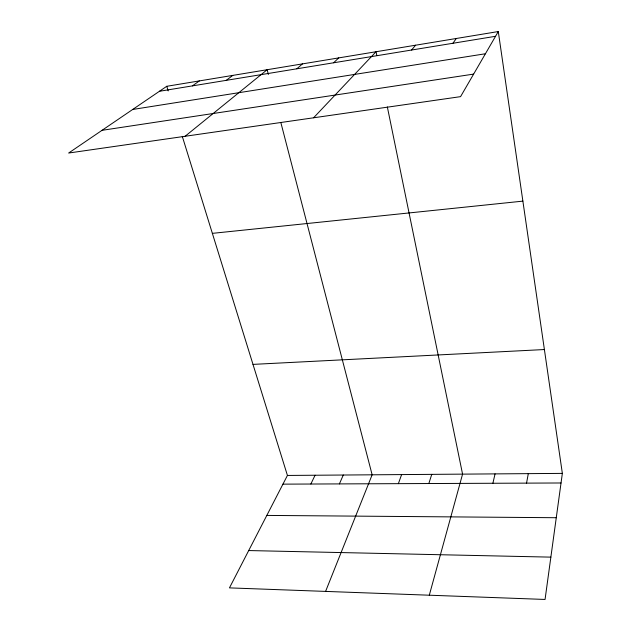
<?xml version="1.0" encoding="UTF-8"?>
<svg xmlns="http://www.w3.org/2000/svg" width="631" height="631" viewBox="0 0 631 631"><rect width="100%" height="100%" fill="white"/><g stroke="black" fill="none" stroke-linecap="round" stroke-linejoin="round"><path stroke-width="0.95" d="M498.293 31.55L460.567 96.646L68.645 153.033L166.758 86.297L498.293 31.55L562.355 473.384L545.058 599.45L229.455 587.879L287.428 475.443L182.288 136.367M526.554 483.133L528.305 473.636M492.89 483.267L495.051 473.889M429.301 595.207L462.57 474.126L387.339 106.931M428.843 483.535L431.754 474.362M398.366 483.661L401.616 474.583M325.588 591.405L372.14 474.804L280.85 122.556M339.391 483.906L343.296 475.025M310.862 484.024L315.058 475.238M452.916 43.271L456.316 38.483M411.57 50.038L415.584 45.203M313.583 117.792L376.037 51.734L376.817 55.544M333.61 62.792L338.737 57.894M296.83 68.803L302.454 63.889M185.112 136.272L267.15 69.718L268.38 74.45M226.269 80.35L232.8 75.389M192.4 85.895L199.341 80.918M159.422 91.282L495.54 36.298M132.707 109.463L485.428 53.753M102.025 130.325L473.629 74.103M212.363 233.36L522.878 201.131M252.992 364.387L544.395 349.542M287.428 475.443L562.355 473.384M282.94 484.143L561.038 482.983M266.818 515.417L556.266 517.72M248.701 550.555L550.863 557.134M166.758 86.297L168.193 90.919"/></g></svg>
